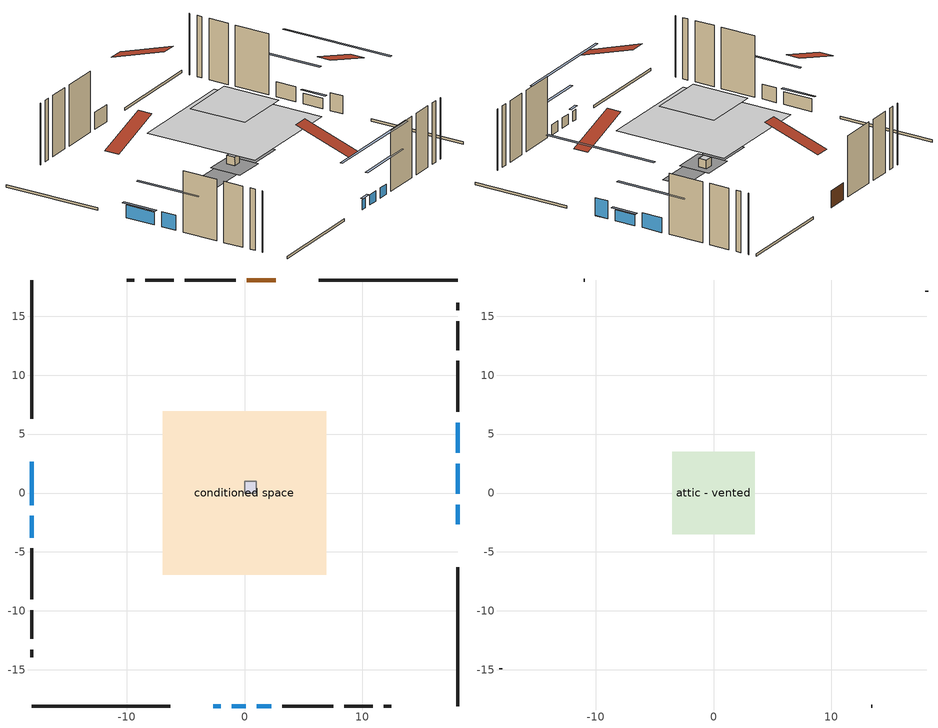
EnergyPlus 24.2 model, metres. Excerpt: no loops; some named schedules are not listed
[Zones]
central ac and furnace airloop ret air zone
 floor adiabatic (AdiabaticConst): 0,0 0,1 1,1 1,0 z0
 wall adiabatic (AdiabaticConst): 0,1 0,0 1,0 1,1 0,1 z0:1
 ceiling adiabatic (AdiabaticConst): 1,0 1,1 0,1 0,0 z1
conditioned space
 floor outside (Floor1 construction): -1.87,-1.87 -1.87,1.87 1.87,1.87 1.87,-1.87 z0
 floor adiabatic (AdiabaticFloorConstruction): -6.92,-6.92 -6.92,6.92 6.92,6.92 6.92,-6.92 z4.88
 floor foundation (Slab1 construction): -6.02,-1.45 -6.02,1.45 6.02,1.45 6.02,-1.45 z0
 wall outside (RimJoist1 construction): 18.07,18.07 6.29,18.07 / -18.07,-18.07 -6.29,-18.07 / -18.07,18.07 -18.07,6.29 / 18.07,-18.07 18.07,-6.29 z0:0.3
 wall outside (AdiabaticWallConstruction 1): 2.64,18.07 0.18,18.07 z0:2.03
 wall outside (AdiabaticWallConstruction): 18.07,-2.64 18.07,-0.99 z0:2.13; 18.07,-0.06 18.07,2.48 z0:1.27; -2.64,-18.07 -2.03,-18.07 / -1.1,-18.07 0.12,-18.07 / 1.05,-18.07 2.27,-18.07 z0:1.22; -18.07,2.64 -18.07,-1.02 z0:1.52; 18.07,3.41 18.07,5.96 / -18.07,-1.95 -18.07,-3.78 z0:1.78
 wall outside (Wall1 construction): -0.75,18.07 -5.07,18.07 / 3.2,-18.07 7.51,-18.07 / -18.07,-4.71 -18.07,-9.02 / 18.07,6.88 18.07,11.2 z0:7.32
 wall outside (Wall2 construction): -5.99,18.07 -8.43,18.07 / 8.44,-18.07 10.87,-18.07 / -18.07,-9.95 -18.07,-12.38 / 18.07,12.13 18.07,14.56 z0:7.32
 wall outside (Wall4 construction): -9.35,18.07 -9.99,18.07 / 11.8,-18.07 12.44,-18.07 / -18.07,-13.31 -18.07,-13.95 / 18.07,15.49 18.07,16.12 z0:7.32
 window (WindowConstruction): 18.07,-2.64 18.07,-0.99 z0:2.13
 window (WindowConstruction 5): 18.07,-0.06 18.07,2.48 z0:1.27
 window (WindowConstruction 6): -2.64,-18.07 -2.03,-18.07 z0:1.22
 window (WindowConstruction 7): -18.07,2.64 -18.07,-1.02 z0:1.52
 window (WindowConstruction 1): -1.1,-18.07 0.12,-18.07 z0:1.22
 window (WindowConstruction 2): 18.07,3.41 18.07,5.96 z0:1.78
 window (WindowConstruction 3): 1.05,-18.07 2.27,-18.07 z0:1.22
 window (WindowConstruction 4): -18.07,-1.95 -18.07,-3.78 z0:1.78
 door (Door): 2.64,18.07 0.18,18.07 z0:2.03
 ceiling adiabatic (AdiabaticFloorConstruction): 6.92,-6.92 6.92,6.92 -6.92,6.92 -6.92,-6.92 z4.88
attic - vented
 floor to conditioned space (Floor2 construction Reversed): -3.5,-3.5 -3.5,3.5 3.5,3.5 3.5,-3.5 z7.32
 wall outside (Wall5 construction): -10.92,18.07 -11,18.07 / 13.37,-18.07 13.45,-18.07 / -18.07,-14.88 -18.07,-14.96 / 18.07,17.05 18.07,17.14 z0:7.32
 roof outside (Roof1 construction): 3.57,18.07,7.32 3.57,11.25,9.59 5.37,11.25,9.59 5.37,18.07,7.32; -3.57,-18.07,7.32 -3.57,-11.25,9.59 -5.37,-11.25,9.59 -5.37,-18.07,7.32; -18.07,3.57,7.32 -11.25,3.57,9.59 -11.25,5.37,9.59 -18.07,5.37,7.32; 18.07,-3.57,7.32 11.25,-3.57,9.59 11.25,-5.37,9.59 18.07,-5.37,7.32
shading: 18.07,5.11 18.07,-8.74 18.37,-8.74 18.37,5.11 z8.23; 18.07,2.78 18.07,-0.36 18.37,-0.36 18.37,2.78 z1.57; -1.73,-18.07 -2.94,-18.07 -2.94,-18.37 -1.73,-18.37 z1.52; -18.07,-1.32 -18.07,2.94 -18.37,2.94 -18.37,-1.32 z1.82; 6.22,-18.07 -7.2,-18.07 -7.2,-18.37 6.22,-18.37 z7.32; 18.07,9.01 18.07,0.36 18.37,0.36 18.37,9.01 z4.83; 5.32,-18.07 -2,-18.07 -2,-18.37 5.32,-18.37 z4.27; -18.07,-6.83 -18.07,1.1 -18.37,1.1 -18.37,-6.83 z4.83
[Building]
Building 1: Terrain=Suburbs
[Site:Location]
Toronto City Centre_ON: Latitude {deg}=43.63; Longitude {deg}=-79.39; Time Zone {hr}=-5; Elevation {m}=77; Keep Site Location Information=Yes
[Site:GroundTemperature:Shallow]
5.01852, 3.26908, 3.12898, 3.95918, 7.29196, 10.6092, 13.4851, 15.3069, 15.4617, 13.9799, 11.1774, 7.9619
[Site:WaterMainsTemperature]
Calculation Method=Schedule; Temperature Schedule=mains temperature schedule
[Material] Roughness=Rough; Thermal Absorptance=0.9
Name | Thickness {m} | Conductivity {W/m-K} | Density {kg/m3} | Specific Heat {J/kg-K} | Solar Absorptance | Visible Absorptance
asphalt or fiberglass shingles | 0.00635 | 0.162714 | 1121.4 | 1465.45 | 0.4 | 0.4
ceiling stud and cavity | 0.1397 | 0.0798965 | 65.682 | 1177.47 | 0.7 | 0.7
concrete 4.0 in. | 0.1016 | 1.803125 | 2242.8 | 837.4 | 0.7 | 0.7
door material | 0.04445 | 0.053851 | 512.64 | 1214.23 | 0.7 | 0.7
floor covering | 0.0127 | 0.0433444 | 54.468 | 1339.84 | 0.6 | 0.6
floor rigid ins; rim joist rigid ins | 0.051816 | 0.029427 | 32.04 | 1214.23 | 0.7 | 0.7
floor rigid ins 1; wall rigid ins | 0.512978 | 0.029427 | 32.04 | 1214.23 | 0.7 | 0.7
floor stud and cavity | 0.1397 | 0.192943 | 92.3553 | 1139.71 | 0.7 | 0.7
floor stud and cavity 1 | 0.1397 | 1.75129 | 37.0049 | 1207.88 | 0.7 | 0.7
furniture material conditioned space 1 | 0.1524 | 0.115458 | 640.8 | 1214.23 | 0.6 | 0.6
gypsum board | 0.0127 | 0.160291 | 801 | 837.4 | 0.6 | 0.6
interior vertical ins | 0.025908 | 0.029427 | 32.04 | 1214.23 | 0.7 | 0.7
osb sheathing 0.5 in. | 0.0127 | 0.115458 | 512.64 | 1214.23 | 0.7 | 0.7
osb sheathing 0.75 in. | 0.01905 | 0.115458 | 512.64 | 1214.23 | 0.7 | 0.7
osb sheathing 2.0 in. | 0.0508 | 0.115458 | 512.64 | 1214.23 | 0.7 | 0.7
rim joist stud and cavity | 0.0508 | 0.0406006 | 125.044 | 1163.47 | 0.6 | 0.6
slab rigid ins | 0.0147173 | 0.029427 | 32.04 | 1214.23 | 0.7 | 0.7
wall stud and cavity | 0.1397 | 0.0812893 | 139.0536 | 1170.24 | 0.7 | 0.7
wall stud and cavity 1 | 0.1397 | 0.0809575 | 139.0536 | 1170.24 | 0.7 | 0.7
wall stud and cavity 2 | 0.1397 | 0.0815399 | 139.0536 | 1170.24 | 0.7 | 0.7
wall stud and cavity 3 | 0.0889 | 6.9971 | 50.32683 | 1063.81 | 0.6 | 0.6
wall stud and cavity 4 | 0.0889 | 0.380278 | 52.3479 | 1209.89 | 0.7 | 0.7
wall stud and cavity 5 | 0.0889 | 0.391764 | 83.0341 | 1211.67 | 0.7 | 0.7
wood siding | 0.0254 | 0.102417 | 544.68 | 1172.36 | 0.4 | 0.4
wood siding 1 | 0.00254 | 0.102417 | 544.68 | 1172.36 | 0.4 | 0.4
wood siding 2; wood siding 3; wood siding 4 | 0.0254 | 0.102417 | 544.68 | 1172.36 | 0.7 | 0.7
[Material:NoMass]
Adiabatic: Roughness=Rough; Thermal Resistance {m2-K/W}=176.1; Thermal Absorptance=0.9; Solar Absorptance=0.7; Visible Absorptance=0.7
[WindowMaterial:SimpleGlazingSystem]
Name | U-Factor {W/m2-K} | Solar Heat Gain Coefficient
WindowMaterial | 2.472769 | 0.59
WindowMaterial 1 | 2.50457 | 0.56
WindowMaterial 2 | 2.45971 | 0.59
WindowMaterial 3 | 2.628914 | 0.49
WindowMaterial 4 | 2.60109 | 0.51
WindowMaterial 5 | 2.49435 | 0.57
WindowMaterial 6 | 2.48015 | 0.58
[Construction]
AdiabaticConst: Adiabatic
AdiabaticFloorConstruction: floor stud and cavity 1, floor rigid ins 1, osb sheathing 0.75 in., floor covering
AdiabaticWallConstruction: wood siding 3, wall rigid ins, wall stud and cavity 4, gypsum board
AdiabaticWallConstruction 1: wood siding 4, wall rigid ins, wall stud and cavity 4, gypsum board
Door: door material
Floor1 construction: floor stud and cavity, floor rigid ins, osb sheathing 0.75 in., floor covering
Floor2 construction Reversed: gypsum board, ceiling stud and cavity
furniture construction conditioned space 1: furniture material conditioned space 1
PartitionWallConstruction: gypsum board, wall stud and cavity 5, gypsum board
RimJoist1 construction: wood siding 2, rim joist rigid ins, osb sheathing 2.0 in., rim joist stud and cavity
Roof1 construction: asphalt or fiberglass shingles
Slab1 construction: slab rigid ins, concrete 4.0 in.
Wall1 construction: wood siding, osb sheathing 0.5 in., wall stud and cavity, gypsum board
Wall2 construction: wood siding, osb sheathing 0.5 in., wall stud and cavity 1, gypsum board
Wall4 construction: wood siding, osb sheathing 0.5 in., wall stud and cavity 2, gypsum board
Wall5 construction: wood siding 1, wall stud and cavity 3
WindowConstruction: WindowMaterial
WindowConstruction 1: WindowMaterial 1
WindowConstruction 2: WindowMaterial 2
WindowConstruction 3; WindowConstruction 6: WindowMaterial 3
WindowConstruction 4: WindowMaterial 4
WindowConstruction 5: WindowMaterial 5
WindowConstruction 7: WindowMaterial 6
[Zone] Multiplier=1
Name | Volume {m3} | Part of Total Floor Area
attic - vented | 18.1054 | Yes
central ac and furnace airloop ret air zone | 1 | No
conditioned space | 467.1 | Yes
[Space]
Name | Zone | Volume {m3} | Space Type
attic - vented 1 | attic - vented | 18.1054
central ac and furnace airloop ret air space | central ac and furnace airloop ret air zone |  | Plenum Space Type
conditioned space 1 | conditioned space | 467.1
[OtherEquipment] Design Level Calculation Method=EquipmentLevel
Name | Fuel Type | Zone or ZoneList or Space or SpaceList | Schedule | Design Level {W} | Fraction Latent | Fraction Radiant | Fraction Lost
central ac and furnace airloop_0 RetCondToDZ; central ac and furnace airloop_0 SupCondToDZ; central ac and furnace airloop_0 SupSensLkToDZ | None | attic - vented 1 | Always On Discrete | 0 | 0 | 0 | 0
central ac and furnace airloop_0 SupLatLkToDZ | None | attic - vented 1 | Always On Discrete | 0 | 1 | 0 | 0
central ac and furnace airloop_0 RetCondToRP; central ac and furnace airloop_0 RetSensLkToRP | None | central ac and furnace airloop ret air space | Always On Discrete | 0 | 0 | 0 | 0
central ac and furnace airloop_0 RetLatLkToRP | None | central ac and furnace airloop ret air space | Always On Discrete | 0 | 1 | 0 | 0
central ac and furnace airloop_0 SupCondToLv; central ac and furnace airloop_0 SupSensLkToCond; mech vent house fan sensible load | None | conditioned space 1 | Always On Discrete | 0 | 0 | 0 | 0
central ac and furnace airloop_0 SupLatLkToCond; mech vent house fan latent load | None | conditioned space 1 | Always On Discrete | 0 | 1 | 0 | 0
clothes dryer 1 | Electricity | conditioned space 1 | clothes dryer schedule | 0 | 0.015 | 0.081 | 0.85
cooking range 1 | Electricity | conditioned space 1 | cooking range schedule | 0 | 0.08 | 0.432 | 0.2
general water use latent | None | conditioned space 1 | general water use schedule | 62.594 | 1 | 0 | 0
general water use sensible | None | conditioned space 1 | general water use schedule | -61.6891 | 0 | 0.6 | 0
water heater energy adjustment1 | NaturalGas | conditioned space 1 | Always On Discrete | 0.01 | 0 | 0 | 1
[ZoneInfiltration:DesignFlowRate] Schedule=Always On Discrete; Design Flow Rate Calculation Method=Flow/Zone; Design Flow Rate {m3/s}=0
Name | Zone or ZoneList or Space or SpaceList
attic_vented 1 duct leakage imbalance infil flow | attic - vented 1
infil flow; natural vent flow; whole house fan flow | conditioned space 1
[ZoneInfiltration:EffectiveLeakageArea]
infil attic - vented 1: Zone or Space=attic - vented 1; Schedule=Always On Discrete; Effective Air Leakage Area {cm2}=2065.26; Stack Coefficient=0.000666804; Wind Coefficient=1.74469e-05
[ZoneMixing] Schedule=Always On Continuous; Design Flow Rate Calculation Method=Flow/Zone; Design Flow Rate {m3/s}=0
Name | Zone or Space | Source Zone or Space
central ac and furnace airloop_0 ZoneMixCondToDZ mix; whole house fan mix | attic - vented | conditioned space
central ac and furnace airloop_0 ZoneMixDZToCond mix | conditioned space | attic - vented
[SpaceList]
Plenum Space Type: central ac and furnace airloop ret air space
[SurfaceProperty:ExposedFoundationPerimeter]
Slab1: Exposed Perimeter Calculation Method=TotalExposedPerimeter; Total Exposed Perimeter {m}=29.871
[InternalMass] Zone or ZoneList=conditioned space; Space or SpaceList=conditioned space 1
Name | Construction | Surface Area {m2}
furniture mass conditioned space 1 | furniture construction conditioned space 1 | 96.0322
partition wall mass | PartitionWallConstruction | 240.08
[Lights]
interior lighting: Zone or ZoneList or Space or SpaceList=conditioned space 1; Schedule=interior lighting schedule; Design Level Calculation Method=LightingLevel; Lighting Level {W}=343.2; Return Air Fraction=0; Fraction Radiant=0.6; Fraction Visible=0.2; Fraction Replaceable=1
[People]
occupants: Zone or ZoneList or Space or SpaceList=conditioned space 1; Number of People Schedule=occupants schedule; Number of People Calculation Method=People; Number of People=3; Fraction Radiant=0.314171; Sensible Heat Fraction=0.56303; Activity Level Schedule=occupants activity schedule; Carbon Dioxide Generation Rate {m3/s-W}=0; Enable ASHRAE 55 Comfort Warnings=No; Mean Radiant Temperature Calculation Type=EnclosureAveraged
[ElectricEquipment] Zone or ZoneList or Space or SpaceList=conditioned space 1; Design Level Calculation Method=EquipmentLevel
Name | Schedule | Design Level {W} | Fraction Latent | Fraction Radiant | Fraction Lost
clothes dryer | clothes dryer schedule | 140.772 | 0.015 | 0.081 | 0.85
clothes washer | clothes washer schedule | 32.1985 | 0.03 | 0.162 | 0.7
cooking range | cooking range schedule | 215.147 | 0.08 | 0.432 | 0.2
dishwasher | dishwasher schedule | 66.8632 | 0.3 | 0.18 | 0.4
fridge | fridge schedule | 72.9452 | 0 | 0.6 | 0
mech vent bath fan 0 | mech vent bath fan 0 schedule | 50.2 | 0 | 0 | 1
mech vent bath fan 1 | mech vent bath fan 1 schedule | 50.2 | 0 | 0 | 1
mech vent bath fan 2 | mech vent bath fan 2 schedule | 50.2 | 0 | 0 | 1
mech vent house fan | mech vent house fan schedule | 0 | 0 | 0 | 1
mech vent house fan cfis | mech vent house fan cfis schedule | 0 | 0 | 0 | 0
mech vent range fan 0 | mech vent range fan 0 schedule | 57 | 0 | 0 | 1
misc plug loads | misc plug loads schedule | 494.7 | 0.045 | 0.513 | 0.1
whole house fan | Always On Discrete | 0 | 0 | 0 | 1
[AirLoopHVAC:ReturnPlenum]
Air Loop HVAC Return Plenum 1: Zone=central ac and furnace airloop ret air zone
[Foundation:Kiva]
Foundation Kiva 1: Initial Indoor Air Temperature {C}=18; Interior Vertical Insulation Material=interior vertical ins; Interior Vertical Insulation Depth {m}=0.1016; Wall Height Above Grade {m}=0.1016; Wall Depth Below Slab {m}=0.2032
[Foundation:Kiva:Settings]
Soil Conductivity {W/m-K}=0.849921; Soil Density {kg/m3}=1842.3; Soil Specific Heat {J/kg-K}=418.7; Ground Solar Absorptivity=0.9; Ground Thermal Absorptivity=0.9; Ground Surface Roughness {m}=0.03; Far-Field Width {m}=40; Deep-Ground Boundary Condition=ZeroFlux; Deep-Ground Depth {m}=40; Minimum Cell Dimension {m}=0.2; Maximum Cell Growth Coefficient=3; Simulation Timestep=Timestep
[Exterior:Lights]
exterior lighting: Schedule=exterior lighting schedule; Design Level {W}=75.6
[EnergyManagementSystem:Sensor] Output:Variable or Output:Meter Index Key=attic - vented
Name | Output:Variable or Output:Meter
central_ac_and_furnace_airloop_0_DZ_T_s | Zone Air Temperature
central_ac_and_furnace_airloop_0_DZ_W_s | Zone Mean Air Humidity Ratio
[Schedule:Constant]
Name | Hourly Value
Always On Discrete; Always On Continuous; mech vent house fan schedule; mech vent house fan cfis schedule | 1
occupants activity schedule | 117.228
fridge schedule | 0
[Schedule:Week:Daily]
interior lighting schedule Week Rule - Jan1-Jan27: interior lighting schedule day, interior lighting schedule day, interior lighting schedule day, interior lighting schedule day, interior lighting schedule day, interior lighting schedule day, interior lighting schedule day, interior lighting schedule default day, interior lighting schedule default day, interior lighting schedule default day, interior lighting schedule default day, interior lighting schedule default day
interior lighting schedule Week Rule - Jan28-Feb3: interior lighting schedule day, interior lighting schedule day, interior lighting schedule day, interior lighting schedule day, interior lighting schedule day 1, interior lighting schedule day 1, interior lighting schedule day 1, interior lighting schedule default day, interior lighting schedule default day, interior lighting schedule default day, interior lighting schedule default day, interior lighting schedule default day
interior lighting schedule Week Rule - Feb4-Feb24: interior lighting schedule day 1, interior lighting schedule day 1, interior lighting schedule day 1, interior lighting schedule day 1, interior lighting schedule day 1, interior lighting schedule day 1, interior lighting schedule day 1, interior lighting schedule default day, interior lighting schedule default day, interior lighting schedule default day, interior lighting schedule default day, interior lighting schedule default day
interior lighting schedule Week Rule - Feb25-Mar3: interior lighting schedule day 1, interior lighting schedule day 1, interior lighting schedule day 1, interior lighting schedule day 1, interior lighting schedule day 2, interior lighting schedule day 2, interior lighting schedule day 2, interior lighting schedule default day, interior lighting schedule default day, interior lighting schedule default day, interior lighting schedule default day, interior lighting schedule default day
interior lighting schedule Week Rule - Mar4-Mar31: interior lighting schedule day 2, interior lighting schedule day 2, interior lighting schedule day 2, interior lighting schedule day 2, interior lighting schedule day 2, interior lighting schedule day 2, interior lighting schedule day 2, interior lighting schedule default day, interior lighting schedule default day, interior lighting schedule default day, interior lighting schedule default day, interior lighting schedule default day
interior lighting schedule Week Rule - Apr1-Apr28: interior lighting schedule day 3, interior lighting schedule day 3, interior lighting schedule day 3, interior lighting schedule day 3, interior lighting schedule day 3, interior lighting schedule day 3, interior lighting schedule day 3, interior lighting schedule default day, interior lighting schedule default day, interior lighting schedule default day, interior lighting schedule default day, interior lighting schedule default day
interior lighting schedule Week Rule - Apr29-May5: interior lighting schedule day 3, interior lighting schedule day 3, interior lighting schedule day 4, interior lighting schedule day 4, interior lighting schedule day 4, interior lighting schedule day 4, interior lighting schedule day 4, interior lighting schedule default day, interior lighting schedule default day, interior lighting schedule default day, interior lighting schedule default day, interior lighting schedule default day
interior lighting schedule Week Rule - May6-May26: interior lighting schedule day 4, interior lighting schedule day 4, interior lighting schedule day 4, interior lighting schedule day 4, interior lighting schedule day 4, interior lighting schedule day 4, interior lighting schedule day 4, interior lighting schedule default day, interior lighting schedule default day, interior lighting schedule default day, interior lighting schedule default day, interior lighting schedule default day
interior lighting schedule Week Rule - May27-Jun2: interior lighting schedule day 4, interior lighting schedule day 4, interior lighting schedule day 4, interior lighting schedule day 4, interior lighting schedule day 4, interior lighting schedule day 5, interior lighting schedule day 5, interior lighting schedule default day, interior lighting schedule default day, interior lighting schedule default day, interior lighting schedule default day, interior lighting schedule default day
interior lighting schedule Week Rule - Jun3-Jun30: interior lighting schedule day 5, interior lighting schedule day 5, interior lighting schedule day 5, interior lighting schedule day 5, interior lighting schedule day 5, interior lighting schedule day 5, interior lighting schedule day 5, interior lighting schedule default day, interior lighting schedule default day, interior lighting schedule default day, interior lighting schedule default day, interior lighting schedule default day
interior lighting schedule Week Rule - Jul1-Jul28: interior lighting schedule day 6, interior lighting schedule day 6, interior lighting schedule day 6, interior lighting schedule day 6, interior lighting schedule day 6, interior lighting schedule day 6, interior lighting schedule day 6, interior lighting schedule default day, interior lighting schedule default day, interior lighting schedule default day, interior lighting schedule default day, interior lighting schedule default day
interior lighting schedule Week Rule - Jul29-Aug4: interior lighting schedule day 6, interior lighting schedule day 6, interior lighting schedule day 6, interior lighting schedule day 7, interior lighting schedule day 7, interior lighting schedule day 7, interior lighting schedule day 7, interior lighting schedule default day, interior lighting schedule default day, interior lighting schedule default day, interior lighting schedule default day, interior lighting schedule default day
interior lighting schedule Week Rule - Aug5-Aug25: interior lighting schedule day 7, interior lighting schedule day 7, interior lighting schedule day 7, interior lighting schedule day 7, interior lighting schedule day 7, interior lighting schedule day 7, interior lighting schedule day 7, interior lighting schedule default day, interior lighting schedule default day, interior lighting schedule default day, interior lighting schedule default day, interior lighting schedule default day
interior lighting schedule Week Rule - Aug26-Sep1: interior lighting schedule day 7, interior lighting schedule day 7, interior lighting schedule day 7, interior lighting schedule day 7, interior lighting schedule day 7, interior lighting schedule day 7, interior lighting schedule day 8, interior lighting schedule default day, interior lighting schedule default day, interior lighting schedule default day, interior lighting schedule default day, interior lighting schedule default day
interior lighting schedule Week Rule - Sep2-Sep29: interior lighting schedule day 8, interior lighting schedule day 8, interior lighting schedule day 8, interior lighting schedule day 8, interior lighting schedule day 8, interior lighting schedule day 8, interior lighting schedule day 8, interior lighting schedule default day, interior lighting schedule default day, interior lighting schedule default day, interior lighting schedule default day, interior lighting schedule default day
interior lighting schedule Week Rule - Sep30-Oct6: interior lighting schedule day 8, interior lighting schedule day 9, interior lighting schedule day 9, interior lighting schedule day 9, interior lighting schedule day 9, interior lighting schedule day 9, interior lighting schedule day 9, interior lighting schedule default day, interior lighting schedule default day, interior lighting schedule default day, interior lighting schedule default day, interior lighting schedule default day
interior lighting schedule Week Rule - Oct7-Oct27: interior lighting schedule day 9, interior lighting schedule day 9, interior lighting schedule day 9, interior lighting schedule day 9, interior lighting schedule day 9, interior lighting schedule day 9, interior lighting schedule day 9, interior lighting schedule default day, interior lighting schedule default day, interior lighting schedule default day, interior lighting schedule default day, interior lighting schedule default day
interior lighting schedule Week Rule - Oct28-Nov3: interior lighting schedule day 9, interior lighting schedule day 9, interior lighting schedule day 9, interior lighting schedule day 9, interior lighting schedule day 10, interior lighting schedule day 10, interior lighting schedule day 10, interior lighting schedule default day, interior lighting schedule default day, interior lighting schedule default day, interior lighting schedule default day, interior lighting schedule default day
interior lighting schedule Week Rule - Nov4-Nov24: interior lighting schedule day 10, interior lighting schedule day 10, interior lighting schedule day 10, interior lighting schedule day 10, interior lighting schedule day 10, interior lighting schedule day 10, interior lighting schedule day 10, interior lighting schedule default day, interior lighting schedule default day, interior lighting schedule default day, interior lighting schedule default day, interior lighting schedule default day
interior lighting schedule Week Rule - Nov25-Dec1: interior lighting schedule day 10, interior lighting schedule day 10, interior lighting schedule day 10, interior lighting schedule day 10, interior lighting schedule day 10, interior lighting schedule day 10, interior lighting schedule day 11, interior lighting schedule default day, interior lighting schedule default day, interior lighting schedule default day, interior lighting schedule default day, interior lighting schedule default day
interior lighting schedule Week Rule - Dec2-Dec31: interior lighting schedule day 11, interior lighting schedule day 11, interior lighting schedule day 11, interior lighting schedule day 11, interior lighting schedule day 11, interior lighting schedule day 11, interior lighting schedule day 11, interior lighting schedule default day, interior lighting schedule default day, interior lighting schedule default day, interior lighting schedule default day, interior lighting schedule default day
occupants schedule Week Rule - Jan1-Dec31: occupants schedule day, occupants schedule day, occupants schedule day, occupants schedule day, occupants schedule day, occupants schedule day, occupants schedule day, occupants schedule default day, occupants schedule default day, occupants schedule default day, occupants schedule default day, occupants schedule default day
clothes dryer schedule Week Rule - Jan1-Dec31: clothes dryer schedule day, clothes dryer schedule day, clothes dryer schedule day, clothes dryer schedule day, clothes dryer schedule day, clothes dryer schedule day, clothes dryer schedule day, clothes dryer schedule default day, clothes dryer schedule default day, clothes dryer schedule default day, clothes dryer schedule default day, clothes dryer schedule default day
clothes washer schedule Week Rule - Jan1-Dec31: clothes washer schedule day, clothes washer schedule day, clothes washer schedule day, clothes washer schedule day, clothes washer schedule day, clothes washer schedule day, clothes washer schedule day, clothes washer schedule default day, clothes washer schedule default day, clothes washer schedule default day, clothes washer schedule default day, clothes washer schedule default day
cooking range schedule Week Rule - Jan1-Dec31: cooking range schedule day, cooking range schedule day, cooking range schedule day, cooking range schedule day, cooking range schedule day, cooking range schedule day, cooking range schedule day, cooking range schedule default day, cooking range schedule default day, cooking range schedule default day, cooking range schedule default day, cooking range schedule default day
dishwasher schedule Week Rule - Jan1-Dec31: dishwasher schedule day, dishwasher schedule day, dishwasher schedule day, dishwasher schedule day, dishwasher schedule day, dishwasher schedule day, dishwasher schedule day, dishwasher schedule default day, dishwasher schedule default day, dishwasher schedule default day, dishwasher schedule default day, dishwasher schedule default day
mech vent bath fan 0 schedule Week Rule - Jan1-Dec31: mech vent bath fan 0 schedule day, mech vent bath fan 0 schedule day, mech vent bath fan 0 schedule day, mech vent bath fan 0 schedule day, mech vent bath fan 0 schedule day, mech vent bath fan 0 schedule day, mech vent bath fan 0 schedule day, mech vent bath fan 0 schedule default day, mech vent bath fan 0 schedule default day, mech vent bath fan 0 schedule default day, mech vent bath fan 0 schedule default day, mech vent bath fan 0 schedule default day
mech vent bath fan 1 schedule Week Rule - Jan1-Dec31: mech vent bath fan 1 schedule day, mech vent bath fan 1 schedule day, mech vent bath fan 1 schedule day, mech vent bath fan 1 schedule day, mech vent bath fan 1 schedule day, mech vent bath fan 1 schedule day, mech vent bath fan 1 schedule day, mech vent bath fan 1 schedule default day, mech vent bath fan 1 schedule default day, mech vent bath fan 1 schedule default day, mech vent bath fan 1 schedule default day, mech vent bath fan 1 schedule default day
mech vent bath fan 2 schedule Week Rule - Jan1-Dec31: mech vent bath fan 2 schedule day, mech vent bath fan 2 schedule day, mech vent bath fan 2 schedule day, mech vent bath fan 2 schedule day, mech vent bath fan 2 schedule day, mech vent bath fan 2 schedule day, mech vent bath fan 2 schedule day, mech vent bath fan 2 schedule default day, mech vent bath fan 2 schedule default day, mech vent bath fan 2 schedule default day, mech vent bath fan 2 schedule default day, mech vent bath fan 2 schedule default day
mech vent range fan 0 schedule Week Rule - Jan1-Dec31: mech vent range fan 0 schedule day, mech vent range fan 0 schedule day, mech vent range fan 0 schedule day, mech vent range fan 0 schedule day, mech vent range fan 0 schedule day, mech vent range fan 0 schedule day, mech vent range fan 0 schedule day, mech vent range fan 0 schedule default day, mech vent range fan 0 schedule default day, mech vent range fan 0 schedule default day, mech vent range fan 0 schedule default day, mech vent range fan 0 schedule default day
misc plug loads schedule Week Rule - Jan1-Dec31: misc plug loads schedule day, misc plug loads schedule day, misc plug loads schedule day, misc plug loads schedule day, misc plug loads schedule day, misc plug loads schedule day, misc plug loads schedule day, misc plug loads schedule default day, misc plug loads schedule default day, misc plug loads schedule default day, misc plug loads schedule default day, misc plug loads schedule default day
general water use schedule Week Rule - Jan1-Dec31: general water use schedule day, general water use schedule day, general water use schedule day, general water use schedule day, general water use schedule day, general water use schedule day, general water use schedule day, general water use schedule default day, general water use schedule default day, general water use schedule default day, general water use schedule default day, general water use schedule default day
exterior lighting schedule Week Rule - Jan1-Jan27: exterior lighting schedule day, exterior lighting schedule day, exterior lighting schedule day, exterior lighting schedule day, exterior lighting schedule day, exterior lighting schedule day, exterior lighting schedule day, exterior lighting schedule default day, exterior lighting schedule default day, exterior lighting schedule default day, exterior lighting schedule default day, exterior lighting schedule default day
exterior lighting schedule Week Rule - Jan28-Feb3: exterior lighting schedule day, exterior lighting schedule day, exterior lighting schedule day, exterior lighting schedule day, exterior lighting schedule day 1, exterior lighting schedule day 1, exterior lighting schedule day 1, exterior lighting schedule default day, exterior lighting schedule default day, exterior lighting schedule default day, exterior lighting schedule default day, exterior lighting schedule default day
exterior lighting schedule Week Rule - Feb4-Feb24: exterior lighting schedule day 1, exterior lighting schedule day 1, exterior lighting schedule day 1, exterior lighting schedule day 1, exterior lighting schedule day 1, exterior lighting schedule day 1, exterior lighting schedule day 1, exterior lighting schedule default day, exterior lighting schedule default day, exterior lighting schedule default day, exterior lighting schedule default day, exterior lighting schedule default day
exterior lighting schedule Week Rule - Feb25-Mar3: exterior lighting schedule day 1, exterior lighting schedule day 1, exterior lighting schedule day 1, exterior lighting schedule day 1, exterior lighting schedule day 2, exterior lighting schedule day 2, exterior lighting schedule day 2, exterior lighting schedule default day, exterior lighting schedule default day, exterior lighting schedule default day, exterior lighting schedule default day, exterior lighting schedule default day
exterior lighting schedule Week Rule - Mar4-Mar31: exterior lighting schedule day 2, exterior lighting schedule day 2, exterior lighting schedule day 2, exterior lighting schedule day 2, exterior lighting schedule day 2, exterior lighting schedule day 2, exterior lighting schedule day 2, exterior lighting schedule default day, exterior lighting schedule default day, exterior lighting schedule default day, exterior lighting schedule default day, exterior lighting schedule default day
exterior lighting schedule Week Rule - Apr1-Apr28: exterior lighting schedule day 3, exterior lighting schedule day 3, exterior lighting schedule day 3, exterior lighting schedule day 3, exterior lighting schedule day 3, exterior lighting schedule day 3, exterior lighting schedule day 3, exterior lighting schedule default day, exterior lighting schedule default day, exterior lighting schedule default day, exterior lighting schedule default day, exterior lighting schedule default day
exterior lighting schedule Week Rule - Apr29-May5: exterior lighting schedule day 3, exterior lighting schedule day 3, exterior lighting schedule day 4, exterior lighting schedule day 4, exterior lighting schedule day 4, exterior lighting schedule day 4, exterior lighting schedule day 4, exterior lighting schedule default day, exterior lighting schedule default day, exterior lighting schedule default day, exterior lighting schedule default day, exterior lighting schedule default day
exterior lighting schedule Week Rule - May6-May26: exterior lighting schedule day 4, exterior lighting schedule day 4, exterior lighting schedule day 4, exterior lighting schedule day 4, exterior lighting schedule day 4, exterior lighting schedule day 4, exterior lighting schedule day 4, exterior lighting schedule default day, exterior lighting schedule default day, exterior lighting schedule default day, exterior lighting schedule default day, exterior lighting schedule default day
exterior lighting schedule Week Rule - May27-Jun2: exterior lighting schedule day 4, exterior lighting schedule day 4, exterior lighting schedule day 4, exterior lighting schedule day 4, exterior lighting schedule day 4, exterior lighting schedule day 5, exterior lighting schedule day 5, exterior lighting schedule default day, exterior lighting schedule default day, exterior lighting schedule default day, exterior lighting schedule default day, exterior lighting schedule default day
exterior lighting schedule Week Rule - Jun3-Jun30: exterior lighting schedule day 5, exterior lighting schedule day 5, exterior lighting schedule day 5, exterior lighting schedule day 5, exterior lighting schedule day 5, exterior lighting schedule day 5, exterior lighting schedule day 5, exterior lighting schedule default day, exterior lighting schedule default day, exterior lighting schedule default day, exterior lighting schedule default day, exterior lighting schedule default day
[Schedule:Year]
interior lighting schedule: interior lighting schedule Week Rule - Jan1-Jan27, 1, 1, 1, 27, interior lighting schedule Week Rule - Jan28-Feb3, 1, 28, 2, 3, interior lighting schedule Week Rule - Feb4-Feb24, 2, 4, 2, 24, interior lighting schedule Week Rule - Feb25-Mar3, 2, 25, 3, 3, interior lighting schedule Week Rule - Mar4-Mar31, 3, 4, 3, 31, interior lighting schedule Week Rule - Apr1-Apr28, 4, 1, 4, 28, interior lighting schedule Week Rule - Apr29-May5, 4, 29, 5, 5, interior lighting schedule Week Rule - May6-May26, 5, 6, 5, 26, interior lighting schedule Week Rule - May27-Jun2, 5, 27, 6, 2, interior lighting schedule Week Rule - Jun3-Jun30, 6, 3, 6, 30, interior lighting schedule Week Rule - Jul1-Jul28, 7, 1, 7, 28, interior lighting schedule Week Rule - Jul29-Aug4, 7, 29, 8, 4, interior lighting schedule Week Rule - Aug5-Aug25, 8, 5, 8, 25, interior lighting schedule Week Rule - Aug26-Sep1, 8, 26, 9, 1, interior lighting schedule Week Rule - Sep2-Sep29, 9, 2, 9, 29, interior lighting schedule Week Rule - Sep30-Oct6, 9, 30, 10, 6, interior lighting schedule Week Rule - Oct7-Oct27, 10, 7, 10, 27, interior lighting schedule Week Rule - Oct28-Nov3, 10, 28, 11, 3, interior lighting schedule Week Rule - Nov4-Nov24, 11, 4, 11, 24, interior lighting schedule Week Rule - Nov25-Dec1, 11, 25, 12, 1, interior lighting schedule Week Rule - Dec2-Dec31, 12, 2, 12, 31
occupants schedule: occupants schedule Week Rule - Jan1-Dec31, 1, 1, 12, 31
clothes dryer schedule: clothes dryer schedule Week Rule - Jan1-Dec31, 1, 1, 12, 31
clothes washer schedule: clothes washer schedule Week Rule - Jan1-Dec31, 1, 1, 12, 31
cooking range schedule: cooking range schedule Week Rule - Jan1-Dec31, 1, 1, 12, 31
dishwasher schedule: dishwasher schedule Week Rule - Jan1-Dec31, 1, 1, 12, 31
mech vent bath fan 0 schedule: mech vent bath fan 0 schedule Week Rule - Jan1-Dec31, 1, 1, 12, 31
mech vent bath fan 1 schedule: mech vent bath fan 1 schedule Week Rule - Jan1-Dec31, 1, 1, 12, 31
mech vent bath fan 2 schedule: mech vent bath fan 2 schedule Week Rule - Jan1-Dec31, 1, 1, 12, 31
mech vent range fan 0 schedule: mech vent range fan 0 schedule Week Rule - Jan1-Dec31, 1, 1, 12, 31
misc plug loads schedule: misc plug loads schedule Week Rule - Jan1-Dec31, 1, 1, 12, 31
general water use schedule: general water use schedule Week Rule - Jan1-Dec31, 1, 1, 12, 31
exterior lighting schedule: exterior lighting schedule Week Rule - Jan1-Jan27, 1, 1, 1, 27, exterior lighting schedule Week Rule - Jan28-Feb3, 1, 28, 2, 3, exterior lighting schedule Week Rule - Feb4-Feb24, 2, 4, 2, 24, exterior lighting schedule Week Rule - Feb25-Mar3, 2, 25, 3, 3, exterior lighting schedule Week Rule - Mar4-Mar31, 3, 4, 3, 31, exterior lighting schedule Week Rule - Apr1-Apr28, 4, 1, 4, 28, exterior lighting schedule Week Rule - Apr29-May5, 4, 29, 5, 5, exterior lighting schedule Week Rule - May6-May26, 5, 6, 5, 26, exterior lighting schedule Week Rule - May27-Jun2, 5, 27, 6, 2, exterior lighting schedule Week Rule - Jun3-Jun30, 6, 3, 6, 30, exterior lighting schedule Week Rule - Jul1-Jul28, 7, 1, 7, 28, exterior lighting schedule Week Rule - Jul29-Aug4, 7, 29, 8, 4, exterior lighting schedule Week Rule - Aug5-Aug25, 8, 5, 8, 25, exterior lighting schedule Week Rule - Aug26-Sep1, 8, 26, 9, 1, exterior lighting schedule Week Rule - Sep2-Sep29, 9, 2, 9, 29, exterior lighting schedule Week Rule - Sep30-Oct6, 9, 30, 10, 6, exterior lighting schedule Week Rule - Oct7-Oct27, 10, 7, 10, 27, exterior lighting schedule Week Rule - Oct28-Nov3, 10, 28, 11, 3, exterior lighting schedule Week Rule - Nov4-Nov24, 11, 4, 11, 24, exterior lighting schedule Week Rule - Nov25-Dec1, 11, 25, 12, 1, exterior lighting schedule Week Rule - Dec2-Dec31, 12, 2, 12, 31
[Schedule:Compact]
mains temperature schedule: Through: 01/01, For: AllDays, Until: 24:00, 8.80333, Through: 01/02, For: AllDays, Until: 24:00, 8.74333, Through: 01/03, For: AllDays, Until: 24:00, 8.68389, Through: 01/04, For: AllDays, Until: 24:00, 8.62611, Through: 01/05, For: AllDays, Until: 24:00, 8.56944, Through: 01/06, For: AllDays, Until: 24:00, 8.51389, Through: 01/07, For: AllDays, Until: 24:00, 8.45944, Through: 01/08, For: AllDays, Until: 24:00, 8.40611, Through: 01/09, For: AllDays, Until: 24:00, 8.35389, Through: 01/10, For: AllDays, Until: 24:00, 8.30278, Through: 01/11, For: AllDays, Until: 24:00, 8.25333, Through: 01/12, For: AllDays, Until: 24:00, 8.205, Through: 01/13, For: AllDays, Until: 24:00, 8.15778, Through: 01/14, For: AllDays, Until: 24:00, 8.11222, Through: 01/15, For: AllDays, Until: 24:00, 8.06778, Through: 01/16, For: AllDays, Until: 24:00, 8.02444, Through: 01/17, For: AllDays, Until: 24:00, 7.98222, Through: 01/18, For: AllDays, Until: 24:00, 7.94167, Through: 01/19, For: AllDays, Until: 24:00, 7.90222, Through: 01/20, For: AllDays, Until: 24:00, 7.86444, Through: 01/21, For: AllDays, Until: 24:00, 7.82778, Through: 01/22, For: AllDays, Until: 24:00, 7.79278, Through: 01/23, For: AllDays, Until: 24:00, 7.75889, Through: 01/24, For: AllDays, Until: 24:00, 7.72667, Through: 01/25, For: AllDays, Until: 24:00, 7.69556, Through: 01/26, For: AllDays, Until: 24:00, 7.66611, Through: 01/27, For: AllDays, Until: 24:00, 7.63778, Through: 01/28, For: AllDays, Until: 24:00, 7.61111, Through: 01/29, For: AllDays, Until: 24:00, 7.58556, Through: 01/30, For: AllDays, Until: 24:00, 7.56167, Through: 01/31, For: AllDays, Until: 24:00, 7.53944, Through: 02/01, For: AllDays, Until: 24:00, 7.51833, Through: 02/02, For: AllDays, Until: 24:00, 7.49889, Through: 02/03, For: AllDays, Until: 24:00, 7.48111, Through: 02/04, For: AllDays, Until: 24:00, 7.46444, Through: 02/05, For: AllDays, Until: 24:00, 7.44944, Through: 02/06, For: AllDays, Until: 24:00, 7.43556, Through: 02/07, For: AllDays, Until: 24:00, 7.42333, Through: 02/08, For: AllDays, Until: 24:00, 7.41278, Through: 02/09, For: AllDays, Until: 24:00, 7.40389, Through: 02/10, For: AllDays, Until: 24:00, 7.39611, Through: 02/11, For: AllDays, Until: 24:00, 7.39, Through: 02/12, For: AllDays, Until: 24:00, 7.38556, Through: 02/13, For: AllDays, Until: 24:00, 7.38222, Through: 02/14, For: AllDays, Until: 24:00, 7.38056, Through: 02/15, For: AllDays, Until: 24:00, 7.38056, Through: 02/16, For: AllDays, Until: 24:00, 7.38222, Through: 02/17, For: AllDays, Until: 24:00, 7.385, Through: 02/18, For: AllDays, Until: 24:00, 7.38944, Through: 02/19, For: AllDays, Until: 24:00, 7.395, Through: 02/20, For: AllDays, Until: 24:00, 7.40278, Through: 02/21, For: AllDays, Until: 24:00, 7.41167, Through: 02/22, For: AllDays, Until: 24:00, 7.42222, Through: 02/23, For: AllDays, Until: 24:00, 7.43389, Through: 02/24, For: AllDays, Until: 24:00, 7.44722, Through: 02/25, For: AllDays, Until: 24:00, 7.46222, Through: 02/26, For: AllDays, Until: 24:00, 7.47833, Through: 02/27, For: AllDays, Until: 24:00, 7.49611, Through: 02/28, For: AllDays, Until: 24:00, 7.51556, Through: 03/01, For: AllDays, Until: 24:00, 7.53667, Through: 03/02, For: AllDays, Until: 24:00, 7.55889, Through: 03/03, For: AllDays, Until: 24:00, 7.58222, Through: 03/04, For: AllDays, Until: 24:00, 7.60722, Through: 03/05, For: AllDays, Until: 24:00, 7.63389, Through: 03/06, For: AllDays, Until: 24:00, 7.66222, Through: 03/07, For: AllDays, Until: 24:00, 7.69111, Through: 03/08, For: AllDays, Until: 24:00, 7.72222, Through: 03/09, For: AllDays, Until: 24:00, 7.75444, Through: 03/10, For: AllDays, Until: 24:00, 7.78778, Through: 03/11, For: AllDays, Until: 24:00, 7.82278, Through: 03/12, For: AllDays, Until: 24:00, 7.85944, Through: 03/13, For: AllDays, Until: 24:00, 7.89722, Through: 03/14, For: AllDays, Until: 24:00, 7.93611, Through: 03/15, For: AllDays, Until: 24:00, 7.97667, Through: 03/16, For: AllDays, Until: 24:00, 8.01833, Through: 03/17, For: AllDays, Until: 24:00, 8.06167, Through: 03/18, For: AllDays, Until: 24:00, 8.10611, Through: 03/19, For: AllDays, Until: 24:00, 8.15167, Through: 03/20, For: AllDays, Until: 24:00, 8.19833, Through: 03/21, For: AllDays, Until: 24:00, 8.24667, Through: 03/22, For: AllDays, Until: 24:00, 8.29611, Through: 03/23, For: AllDays, Until: 24:00, 8.34667, Through: 03/24, For: AllDays, Until: 24:00, 8.39889, Through: 03/25, For: AllDays, Until: 24:00, 8.45167, Through: 03/26, For: AllDays, Until: 24:00, 8.50611, Through: 03/27, For: AllDays, Until: 24:00, 8.56167, Through: 03/28, For: AllDays, Until: 24:00, 8.61833, Through: 03/29, For: AllDays, Until: 24:00, 8.67611, Through: 03/30, For: AllDays, Until: 24:00, 8.735, Through: 03/31, For: AllDays, Until: 24:00, 8.795, Through: 04/01, For: AllDays, Until: 24:00, 8.85611, Through: 04/02, For: AllDays, Until: 24:00, 8.91833, Through: 04/03, For: AllDays, Until: 24:00, 8.98167, Through: 04/04, For: AllDays, Until: 24:00, 9.04556, Through: 04/05, For: AllDays, Until: 24:00, 9.11111, Through: 04/06, For: AllDays, Until: 24:00, 9.17722, Through: 04/07, For: AllDays, Until: 24:00, 9.24444, Through: 04/08, For: AllDays, Until: 24:00, 9.31222, Through: 04/09, For: AllDays, Until: 24:00, 9.38167, Through: 04/10, For: AllDays, Until: 24:00, 9.45167, Through: 04/11, For: AllDays, Until: 24:00, 9.52222, Through: 04/12, For: AllDays, Until: 24:00, 9.59444, Through: 04/13, For: AllDays, Until: 24:00, 9.66667, Through: 04/14, For: AllDays, Until: 24:00, 9.74, Through: 04/15, For: AllDays, Until: 24:00, 9.81444, Through: 04/16, For: AllDays, Until: 24:00, 9.88944, Through: 04/17, For: AllDays, Until: 24:00, 9.96556, Through: 04/18, For: AllDays, Until: 24:00, 10.0417, Through: 04/19, For: AllDays, Until: 24:00, 10.1189, Through: 04/20, For: AllDays, Until: 24:00, 10.1972, Through: 04/21, For: AllDays, Until: 24:00, 10.2756, Through: 04/22, For: AllDays, Until: 24:00, 10.355, Through: 04/23, For: AllDays, Until: 24:00, 10.435, Through: 04/24, For: AllDays, Until: 24:00, 10.515, Through: 04/25, For: AllDays, Until: 24:00, 10.5961, Through: 04/26, For: AllDays, Until: 24:00, 10.6778, Through: 04/27, For: AllDays, Until: 24:00, 10.76, Through: 04/28, For: AllDays, Until: 24:00, 10.8428, Through: 04/29, For: AllDays, Until: 24:00, 10.9261, Through: 04/30, For: AllDays, Until: 24:00, 11.0094, Through: 05/01, For: AllDays, Until: 24:00, 11.0933, Through: 05/02, For: AllDays, Until: 24:00, 11.1778, Through: 05/03, For: AllDays, Until: 24:00, 11.2628, Through: 05/04, For: AllDays, Until: 24:00, 11.3478, Through: 05/05, For: AllDays, Until: 24:00, 11.4333, Through: 05/06, For: AllDays, Until: 24:00, 11.5189, Through: 05/07, For: AllDays, Until: 24:00, 11.605, Through: 05/08, For: AllDays, Until: 24:00, 11.6917, Through: 05/09, For: AllDays, Until: 24:00, 11.7778, Through: 05/10, For: AllDays, Until: 24:00, 11.865, Through: 05/11, For: AllDays, Until: 24:00, 11.9517, Through: 05/12, For: AllDays, Until: 24:00, 12.0389, Through: 05/13, For: AllDays, Until: 24:00, 12.1261, Through: 05/14, For: AllDays, Until: 24:00, 12.2133, Through: 05/15, For: AllDays, Until: 24:00, 12.3006, Through: 05/16, For: AllDays, Until: 24:00, 12.3883, Through: 05/17, For: AllDays, Until: 24:00, 12.4756, Through: 05/18, For: AllDays, Until: 24:00, 12.5628, Through: 05/19, For: AllDays, Until: 24:00, 12.6506, Through: 05/20, For: AllDays, Until: 24:00, 12.7378, Through: 05/21, For: AllDays, Until: 24:00, 12.825, Through: 05/22, For: AllDays, Until: 24:00, 12.9122, Through: 05/23, For: AllDays, Until: 24:00, 12.9994, Through: 05/24, For: AllDays, Until: 24:00, 13.0861, Through: 05/25, For: AllDays, Until: 24:00, 13.1728, Through: 05/26, For: AllDays, Until: 24:00, 13.2594, Through: 05/27, For: AllDays, Until: 24:00, 13.3456, Through: 05/28, For: AllDays, Until: 24:00, 13.4317, Through: 05/29, For: AllDays, Until: 24:00, 13.5172, Through: 05/30, For: AllDays, Until: 24:00, 13.6028, Through: 05/31, For: AllDays, Until: 24:00, 13.6878, Through: 06/01, For: AllDays, Until: 24:00, 13.7722, Through: 06/02, For: AllDays, Until: 24:00, 13.8567, Through: 06/03, For: AllDays, Until: 24:00, 13.9406, Through: 06/04, For: AllDays, Until: 24:00, 14.0239, Through: 06/05, For: AllDays, Until: 24:00, 14.1067, Through: 06/06, For: AllDays, Until: 24:00, 14.1894, Through: 06/07, For: AllDays, Until: 24:00, 14.2711, Through: 06/08, For: AllDays, Until: 24:00, 14.3528, Through: 06/09, For: AllDays, Until: 24:00, 14.4339, Through: 06/10, For: AllDays, Until: 24:00, 14.5139, Through: 06/11, For: AllDays, Until: 24:00, 14.5939, Through: 06/12, For: AllDays, Until: 24:00, 14.6728, Through: 06/13, For: AllDays, Until: 24:00, 14.7511, Through: 06/14, For: AllDays, Until: 24:00, 14.8289, Through: 06/15, For: AllDays, Until: 24:00, 14.9061, Through: 06/16, For: AllDays, Until: 24:00, 14.9822, Through: 06/17, For: AllDays, Until: 24:00, 15.0578, Through: 06/18, For: AllDays, Until: 24:00, 15.1328, Through: 06/19, For: AllDays, Until: 24:00, 15.2067, Through: 06/20, For: AllDays, Until: 24:00, 15.28, Through: 06/21, For: AllDays, Until: 24:00, 15.3522, Through: 06/22, For: AllDays, Until: 24:00, 15.4239, Through: 06/23, For: AllDays, Until: 24:00, 15.4944, Through: 06/24, For: AllDays, Until: 24:00, 15.5639, Through: 06/25, For: AllDays, Until: 24:00, 15.6328, Through: 06/26, For: AllDays, Until: 24:00, 15.7006, Through: 06/27, For: AllDays, Until: 24:00, 15.7678, Through: 06/28, For: AllDays, Until: 24:00, 15.8333, Through: 06/29, For: AllDays, Until: 24:00, 15.8983, Through: 06/30, For: AllDays, Until: 24:00, 15.9622, Through: 07/01, For: AllDays, Until: 24:00, 16.025, Through: 07/02, For: AllDays, Until: 24:00, 16.0872, Through: 07/03, For: AllDays, Until: 24:00, 16.1478, Through: 07/04, For: AllDays, Until: 24:00, 16.2072, Through: 07/05, For: AllDays, Until: 24:00, 16.2661, Through: 07/06, For: AllDays, Until: 24:00, 16.3233, Through: 07/07, For: AllDays, Until: 24:00, 16.3794, Through: 07/08, For: AllDays, Until: 24:00, 16.435, Through: 07/09, For: AllDays, Until: 24:00, 16.4889, Through: 07/10, For: AllDays, Until: 24:00, 16.5417, Through: 07/11, For: AllDays, Until: 24:00, 16.5928, Through: 07/12, For: AllDays, Until: 24:00, 16.6433, Through: 07/13, For: AllDays, Until: 24:00, 16.6922, Through: 07/14, For: AllDays, Until: 24:00, 16.74, Through: 07/15, For: AllDays, Until: 24:00, 16.7867, Through: 07/16, For: AllDays, Until: 24:00, 16.8322, Through: 07/17, For: AllDays, Until: 24:00, 16.8761, Through: 07/18, For: AllDays, Until: 24:00, 16.9189, Through: 07/19, For: AllDays, Until: 24:00, 16.96, Through: 07/20, For: AllDays, Until: 24:00, 17, Through: 07/21, For: AllDays, Until: 24:00, 17.0389, Through: 07/22, For: AllDays, Until: 24:00, 17.0761, Through: 07/23, For: AllDays, Until: 24:00, 17.1122, Through: 07/24, For: AllDays, Until: 24:00, 17.1467, Through: 07/25, For: AllDays, Until: 24:00, 17.18, Through: 07/26, For: AllDays, Until: 24:00, 17.2117, Through: 07/27, For: AllDays, Until: 24:00, 17.2422, Through: 07/28, For: AllDays, Until: 24:00, 17.2711, Through: 07/29, For: AllDays, Until: 24:00, 17.2983, Through: 07/30, For: AllDays, Until: 24:00, 17.3244, Through: 07/31, For: AllDays, Until: 24:00, 17.3494, Through: 08/01, For: AllDays, Until: 24:00, 17.3728, Through: 08/02, For: AllDays, Until: 24:00, 17.3944, Through: 08/03, For: AllDays, Until: 24:00, 17.4144, Through: 08/04, For: AllDays, Until: 24:00, 17.4333, Through: 08/05, For: AllDays, Until: 24:00, 17.4506, Through: 08/06, For: AllDays, Until: 24:00, 17.4667, Through: 08/07, For: AllDays, Until: 24:00, 17.4811, Through: 08/08, For: AllDays, Until: 24:00, 17.4939, Through: 08/09, For: AllDays, Until: 24:00, 17.5056, Through: 08/10, For: AllDays, Until: 24:00, 17.5156, Through: 08/11, For: AllDays, Until: 24:00, 17.5239, Through: 08/12, For: AllDays, Until: 24:00, 17.5311, Through: 08/13, For: AllDays, Until: 24:00, 17.5361, Through: 08/14, For: AllDays, Until: 24:00, 17.54, Through: 08/15, For: AllDays, Until: 24:00, 17.5428, Through: 08/16, For: AllDays, Until: 24:00, 17.5439, Through: 08/17, For: AllDays, Until: 24:00, 17.5433, Through: 08/18, For: AllDays, Until: 24:00, 17.5411, Through: 08/19, For: AllDays, Until: 24:00, 17.5372, Through: 08/20, For: AllDays, Until: 24:00, 17.5322, Through: 08/21, For: AllDays, Until: 24:00, 17.5256, Through: 08/22, For: AllDays, Until: 24:00, 17.5178, Through: 08/23, For: AllDays, Until: 24:00, 17.5083, Through: 08/24, For: AllDays, Until: 24:00, 17.4972, Through: 08/25, For: AllDays, Until: 24:00, 17.4844, Through: 08/26, For: AllDays, Until: 24:00, 17.4706, Through: 08/27, For: AllDays, Until: 24:00, 17.455, Through: 08/28, For: AllDays, Until: 24:00, 17.4378, Through: 08/29, For: AllDays, Until: 24:00, 17.4194, Through: 08/30, For: AllDays, Until: 24:00, 17.3994, Through: 08/31, For: AllDays, Until: 24:00, 17.3778, Through: 09/01, For: AllDays, Until: 24:00, 17.355, Through: 09/02, For: AllDays, Until: 24:00, 17.3311, Through: 09/03, For: AllDays, Until: 24:00, 17.305, Through: 09/04, For: AllDays, Until: 24:00, 17.2778, Through: 09/05, For: AllDays, Until: 24:00, 17.2494, Through: 09/06, For: AllDays, Until: 24:00, 17.2194, Through: 09/07, For: AllDays, Until: 24:00, 17.1878, Through: 09/08, For: AllDays, Until: 24:00, 17.155, Through: 09/09, For: AllDays, Until: 24:00, 17.1206, Through: 09/10, For: AllDays, Until: 24:00, 17.085, Through: 09/11, For: AllDays, Until: 24:00, 17.0483, Through: 09/12, For: AllDays, Until: 24:00, 17.01, Through: 09/13, For: AllDays, Until: 24:00, 16.97, Through: 09/14, For: AllDays, Until: 24:00, 16.9289, Through: 09/15, For: AllDays, Until: 24:00, 16.8867, Through: 09/16, For: AllDays, Until: 24:00, 16.8428, Through: 09/17, For: AllDays, Until: 24:00, 16.7983, Through: 09/18, For: AllDays, Until: 24:00, 16.7517, Through: 09/19, For: AllDays, Until: 24:00, 16.7044, Through: 09/20, For: AllDays, Until: 24:00, 16.6556, Through: 09/21, For: AllDays, Until: 24:00, 16.6056, Through: 09/22, For: AllDays, Until: 24:00, 16.5544, Through: 09/23, For: AllDays, Until: 24:00, 16.5017, Through: 09/24, For: AllDays, Until: 24:00, 16.4483, Through: 09/25, For: AllDays, Until: 24:00, 16.3933, Through: 09/26, For: AllDays, Until: 24:00, 16.3372, Through: 09/27, For: AllDays, Until: 24:00, 16.2806, Through: 09/28, For: AllDays, Until: 24:00, 16.2222, Through: 09/29, For: AllDays, Until: 24:00, 16.1628, Through: 09/30, For: AllDays, Until: 24:00, 16.1022, Through: 10/01, For: AllDays, Until: 24:00, 16.0406, Through: 10/02, For: AllDays, Until: 24:00, 15.9778, Through: 10/03, For: AllDays, Until: 24:00, 15.9144, Through: 10/04, For: AllDays, Until: 24:00, 15.8494, Through: 10/05, For: AllDays, Until: 24:00, 15.7839, Through: 10/06, For: AllDays, Until: 24:00, 15.7172, Through: 10/07, For: AllDays, Until: 24:00, 15.6494, Through: 10/08, For: AllDays, Until: 24:00, 15.5811, Through: 10/09, For: AllDays, Until: 24:00, 15.5117, Through: 10/10, For: AllDays, Until: 24:00, 15.4411, Through: 10/11, For: AllDays, Until: 24:00, 15.37, Through: 10/12, For: AllDays, Until: 24:00, 15.2978, Through: 10/13, For: AllDays, Until: 24:00, 15.225, Through: 10/14, For: AllDays, Until: 24:00, 15.1511, Through: 10/15, For: AllDays, Until: 24:00, 15.0767, Through: 10/16, For: AllDays, Until: 24:00, 15.0011, Through: 10/17, For: AllDays, Until: 24:00, 14.925, Through: 10/18, For: AllDays, Until: 24:00, 14.8483, Through: 10/19, For: AllDays, Until: 24:00, 14.7706, Through: 10/20, For: AllDays, Until: 24:00, 14.6922, Through: 10/21, For: AllDays, Until: 24:00, 14.6133, Through: 10/22, For: AllDays, Until: 24:00, 14.5339, Through: 10/23, For: AllDays, Until: 24:00, 14.4539, Through: 10/24, For: AllDays, Until: 24:00, 14.3728, Through: 10/25, For: AllDays, Until: 24:00, 14.2917, Through: 10/26, For: AllDays, Until: 24:00, 14.21, Through: 10/27, For: AllDays, Until: 24:00, 14.1272, Through: 10/28, For: AllDays, Until: 24:00, 14.0444, Through: 10/29, For: AllDays, Until: 24:00, 13.9611, Through: 10/30, For: AllDays, Until: 24:00, 13.8772, Through: 10/31, For: AllDays, Until: 24:00, 13.7933, Through: 11/01, For: AllDays, Until: 24:00, 13.7089, Through: 11/02, For: AllDays, Until: 24:00, 13.6239, Through: 11/03, For: AllDays, Until: 24:00, 13.5383, Through: 11/04, For: AllDays, Until: 24:00, 13.4528, Through: 11/05, For: AllDays, Until: 24:00, 13.3667, Through: 11/06, For: AllDays, Until: 24:00, 13.2806, Through: 11/07, For: AllDays, Until: 24:00, 13.1944, Through: 11/08, For: AllDays, Until: 24:00, 13.1078, Through: 11/09, For: AllDays, Until: 24:00, 13.0206, Through: 11/10, For: AllDays, Until: 24:00, 12.9339, Through: 11/11, For: AllDays, Until: 24:00, 12.8467, Through: 11/12, For: AllDays, Until: 24:00, 12.7594, Through: 11/13, For: AllDays, Until: 24:00, 12.6722, Through: 11/14, For: AllDays, Until: 24:00, 12.5844, Through: 11/15, For: AllDays, Until: 24:00, 12.4972, Through: 11/16, For: AllDays, Until: 24:00, 12.41, Through: 11/17, For: AllDays, Until: 24:00, 12.3222, Through: 11/18, For: AllDays, Until: 24:00, 12.235, Through: 11/19, For: AllDays, Until: 24:00, 12.1478, Through: 11/20, For: AllDays, Until: 24:00, 12.0606, Through: 11/21, For: AllDays, Until: 24:00, 11.9733, Through: 11/22, For: AllDays, Until: 24:00, 11.8861, Through: 11/23, For: AllDays, Until: 24:00, 11.7994, Through: 11/24, For: AllDays, Until: 24:00, 11.7128, Through: 11/25, For: AllDays, Until: 24:00, 11.6267, Through: 11/26, For: AllDays, Until: 24:00, 11.5406, Through: 11/27, For: AllDays, Until: 24:00, 11.4544, Through: 11/28, For: AllDays, Until: 24:00, 11.3689, Through: 11/29, For: AllDays, Until: 24:00, 11.2839, Through: 11/30, For: AllDays, Until: 24:00, 11.1989, Through: 12/01, For: AllDays, Until: 24:00, 11.1144, Through: 12/02, For: AllDays, Until: 24:00, 11.03, Through: 12/03, For: AllDays, Until: 24:00, 10.9467, Through: 12/04, For: AllDays, Until: 24:00, 10.8633, Through: 12/05, For: AllDays, Until: 24:00, 10.7806, Through: 12/06, For: AllDays, Until: 24:00, 10.6983, Through: 12/07, For: AllDays, Until: 24:00, 10.6167, Through: 12/08, For: AllDays, Until: 24:00, 10.5356, Through: 12/09, For: AllDays, Until: 24:00, 10.4544, Through: 12/10, For: AllDays, Until: 24:00, 10.3744, Through: 12/11, For: AllDays, Until: 24:00, 10.295, Through: 12/12, For: AllDays, Until: 24:00, 10.2167, Through: 12/13, For: AllDays, Until: 24:00, 10.1383, Through: 12/14, For: AllDays, Until: 24:00, 10.0611, Through: 12/15, For: AllDays, Until: 24:00, 9.98444, Through: 12/16, For: AllDays, Until: 24:00, 9.90833, Through: 12/17, For: AllDays, Until: 24:00, 9.83278, Through: 12/18, For: AllDays, Until: 24:00, 9.75833, Through: 12/19, For: AllDays, Until: 24:00, 9.685, Through: 12/20, For: AllDays, Until: 24:00, 9.61222, Through: 12/21, For: AllDays, Until: 24:00, 9.54, Through: 12/22, For: AllDays, Until: 24:00, 9.46889, Through: 12/23, For: AllDays, Until: 24:00, 9.39889, Through: 12/24, For: AllDays, Until: 24:00, 9.32944, Through: 12/25, For: AllDays, Until: 24:00, 9.26111, Through: 12/26, For: AllDays, Until: 24:00, 9.19389, Through: 12/27, For: AllDays, Until: 24:00, 9.12722, Through: 12/28, For: AllDays, Until: 24:00, 9.06167, Through: 12/29, For: AllDays, Until: 24:00, 8.99722, Through: 12/30, For: AllDays, Until: 24:00, 8.93389, Through: 12/31, For: AllDays, Until: 24:00, 8.87111
